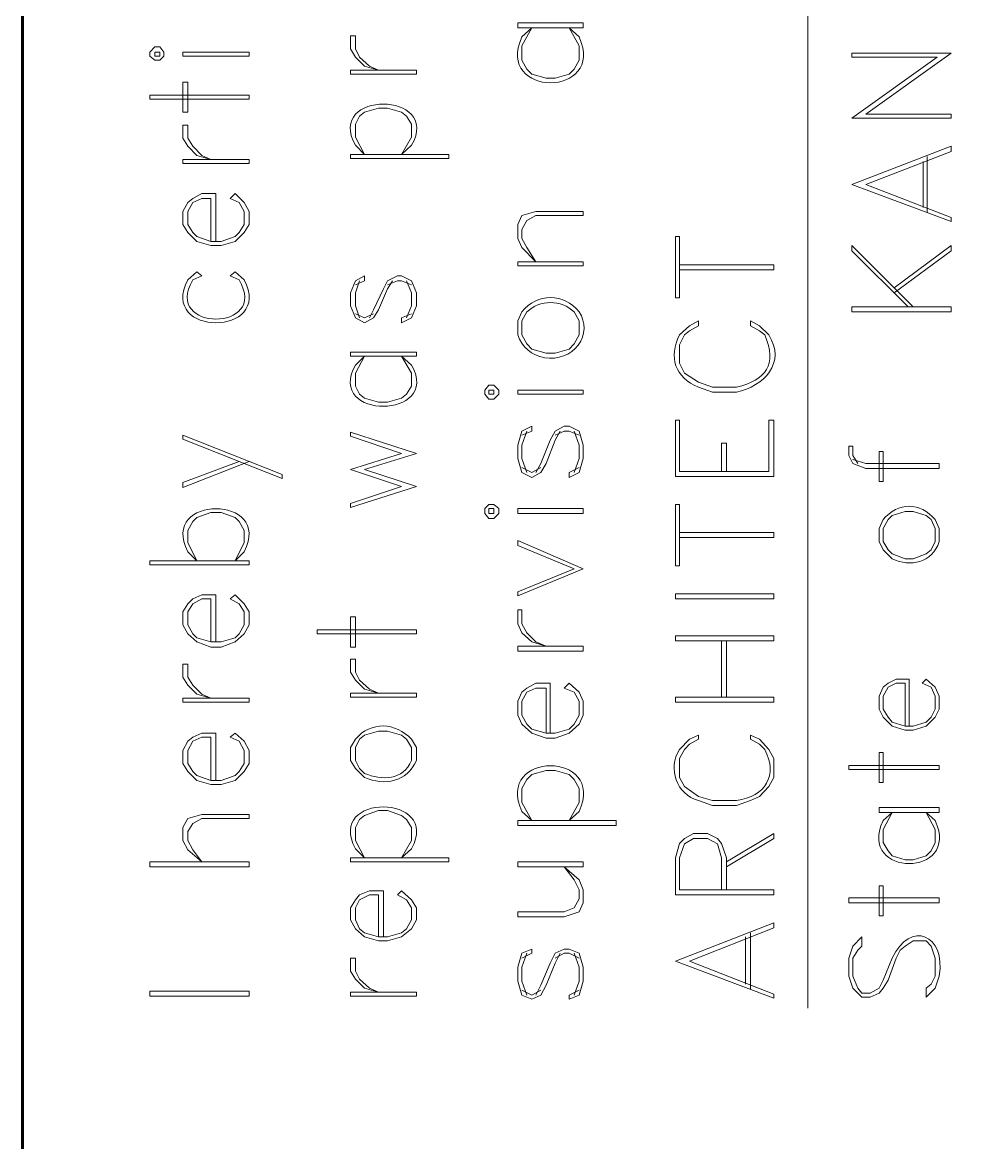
# Model space of a CAD drawing. Header units: inches. Extents: x 5 to 516, y -193 to 129.
# Drawn here: x 376.401 to 377.441, y -27.424 to -26.184 of the extents above; entities that cross this region are included whole.
import ezdxf

# ---------------------------------------------------------------- set-up
doc = ezdxf.new("R2010")
doc.units = ezdxf.units.IN
doc.header["$MEASUREMENT"] = 0
doc.layers.add('PDF5_Geometry', color=7, linetype='Continuous')

msp = doc.modelspace()

# ---------------------------------------------------------------- linework, layer by layer
at = {"layer": 'PDF5_Geometry', "lineweight": 60}
msp.add_lwpolyline([(376.4010311, -16.9256758), (376.4010311, -46.9256782)], dxfattribs=at)
at = {"layer": 'PDF5_Geometry', "lineweight": 15}
for points in [[(377.2710311, -27.2756748), (377.2710311, -25.3634524)], [(377.0176978, -26.2001193), (377.0065867, -26.1901193), (377.0176978, -26.2101193), (377.0176978, -26.2256748), (377.0121422, -26.2356748), (377.0065867, -26.2412304), (376.9910311, -26.2456748), (376.9810311, -26.2456748), (376.9654755, -26.2412304), (376.95992, -26.2356748), (376.9543644, -26.2256748), (376.9543644, -26.2101193), (376.9654755, -26.1901193), (376.9543644, -26.2001193)], [(377.42992, -26.2178975), (377.31992, -26.2178975), (377.31992, -26.2223419), (377.4143645, -26.2223419), (377.31992, -26.2901197), (377.42992, -26.2901197)], [(377.42992, -26.2178977), (377.3354755, -26.2856755), (377.42992, -26.2856755), (377.42992, -26.2901199)], [(376.8321421, -26.3201203), (376.821031, -26.3301204), (376.8321421, -26.3112315), (376.8321421, -26.296787), (376.8265866, -26.2878981), (376.821031, -26.2834537), (376.8054755, -26.2790092), (376.7954755, -26.2790092), (376.7799199, -26.2834537), (376.7743643, -26.2878981), (376.7699199, -26.296787), (376.7699199, -26.3112315), (376.7799199, -26.3301204), (376.7699199, -26.3201203)], [(377.3199199, -26.3634523), (377.42992, -26.3212301), (377.42992, -26.3267857), (377.3354755, -26.3634523), (377.42992, -26.400119), (377.42992, -26.4045634)], [(377.4032534, -26.3945644), (377.4032534, -26.3323422)], [(377.3988091, -26.389008), (377.3988091, -26.3378969)], [(377.31992, -26.3634523), (377.42992, -26.4045634)], [(376.6154756, -26.4267865), (376.6154756, -26.3734531), (376.5999201, -26.3734531), (376.5899201, -26.3790087), (376.5843645, -26.3834531), (376.578809, -26.3934531), (376.578809, -26.4078976), (376.5843645, -26.4167865), (376.5943645, -26.4267865), (376.6099201, -26.4312309), (376.6210312, -26.4312309), (376.6365867, -26.4267865), (376.6465867, -26.4167865), (376.6521423, -26.4078976), (376.6521423, -26.3934531), (376.6465867, -26.3834531), (376.6365867, -26.3734531)], [(376.60992, -26.4267865), (376.60992, -26.3790087), (376.59992, -26.3790087), (376.58992, -26.3834531), (376.5843645, -26.3934531), (376.5843645, -26.4078976), (376.58992, -26.4167865), (376.5943645, -26.4212309), (376.60992, -26.4267865), (376.6210311, -26.4267865), (376.6365867, -26.4212309), (376.6410311, -26.4167865), (376.6465867, -26.4078976), (376.6465867, -26.3934531), (376.6410311, -26.3834531), (376.6310311, -26.3790087), (376.6365867, -26.3734531)], [(377.3876978, -26.4990085), (377.31992, -26.4312307), (377.31992, -26.4367863), (377.3821422, -26.4990085)], [(377.3665868, -26.483452), (377.4299201, -26.4367853), (377.4299201, -26.4312298), (377.3665868, -26.4778964)], [(377.128809, -26.4523421), (377.2332535, -26.4523421), (377.2332535, -26.4578977)], [(377.128809, -26.4578986), (377.2332535, -26.4578986)], [(376.5899201, -26.4690096), (376.5999201, -26.4645652), (376.5943645, -26.4601207), (376.5843645, -26.4690096)], [(376.6465868, -26.4690096), (376.6365868, -26.4601207), (376.6310312, -26.4645652), (376.6410312, -26.4690096)], [(376.7699199, -26.474565), (376.7799199, -26.4701205), (376.7799199, -26.464565), (376.7699199, -26.4701205), (376.7643643, -26.4834539), (376.7643643, -26.4978983), (376.7699199, -26.5112317), (376.7799199, -26.5167872), (376.7899199, -26.5112317), (376.7954755, -26.5023428), (376.8054755, -26.4790094), (376.811031, -26.4701205)], [(376.7743646, -26.4701192), (376.7699201, -26.4834525), (376.7699201, -26.497897), (376.7743646, -26.5112303)], [(376.7854755, -26.5112298), (376.78992, -26.5023409), (376.8010311, -26.4790075), (376.8054755, -26.4701186), (376.8165866, -26.4645631), (376.8210311, -26.4645631), (376.8321422, -26.4701186), (376.8376977, -26.483452), (376.8376977, -26.4978964), (376.8321422, -26.5112298), (376.8210311, -26.5167853)], [(376.8054755, -26.4745635), (376.8165867, -26.470119), (376.8210311, -26.470119), (376.8321422, -26.4745635)], [(376.8265866, -26.4701192), (376.8321422, -26.4834525), (376.8321422, -26.497897), (376.8265866, -26.5112303)], [(376.76992, -26.5067855), (376.77992, -26.5112299), (376.78992, -26.5067855)], [(376.8321423, -26.5067855), (376.8210312, -26.5112299), (376.8210312, -26.5167855)], [(376.9543645, -26.5045635), (376.9499201, -26.5145635), (376.9499201, -26.530119)], [(376.9599202, -26.5045635), (376.9543646, -26.5145635), (376.9543646, -26.530119), (376.9599202, -26.540119), (376.9654757, -26.5456746), (376.9810313, -26.550119), (376.9910313, -26.550119), (377.0065868, -26.5456746), (377.0121424, -26.540119), (377.0176979, -26.530119), (377.0176979, -26.5145635), (377.0121424, -26.5045635)], [(377.1921424, -26.5878974), (377.1654757, -26.5878974), (377.1499201, -26.5823419), (377.1343646, -26.5723419), (377.128809, -26.5612308), (377.128809, -26.5412308), (377.1343646, -26.5301196), (377.1399201, -26.5256752), (377.1499201, -26.5201196), (377.1499201, -26.5145641), (377.1399201, -26.5201196), (377.128809, -26.5301196)], [(377.2276979, -26.5301196), (377.2176979, -26.5201196), (377.2076979, -26.5145641), (377.2076979, -26.5201196), (377.2176979, -26.5256752), (377.2232535, -26.5301196)], [(376.8321421, -26.5634525), (376.821031, -26.5534525), (376.8321421, -26.5723414), (376.8321421, -26.5867859), (376.8265866, -26.5956748), (376.821031, -26.6001192), (376.8054755, -26.6045636), (376.7954755, -26.6045636), (376.7799199, -26.6001192), (376.7743643, -26.5956748), (376.7699199, -26.5867859), (376.7699199, -26.5723414), (376.7799199, -26.5534525), (376.7699199, -26.5634525)], [(377.1499201, -26.5878974), (377.1654757, -26.593453), (377.1921424, -26.593453)], [(376.9543644, -26.6412317), (376.9654755, -26.6367872), (376.9654755, -26.6312317), (376.9543644, -26.6367872), (376.94992, -26.6523428), (376.94992, -26.6667872), (376.9543644, -26.6823428), (376.9654755, -26.6878983), (376.9754756, -26.6823428), (376.9810311, -26.6723428), (376.9910311, -26.6467872), (376.9965867, -26.6367872)], [(376.9699201, -26.682343), (376.9754757, -26.672343), (376.9854757, -26.6467874), (376.9910312, -26.6367874), (377.0010312, -26.6312318), (377.0065868, -26.6312318), (377.0176979, -26.6367874), (377.0221423, -26.652343), (377.0221423, -26.6667874), (377.0176979, -26.682343), (377.0065868, -26.6878985)], [(377.1243645, -26.624565), (377.1243645, -26.6867872), (377.2332534, -26.6867872)], [(377.1243646, -26.6245641), (377.128809, -26.6245641), (377.128809, -26.6812308), (377.2276979, -26.6812308)], [(377.2276979, -26.6812308), (377.2276979, -26.6245641), (377.2332534, -26.6245641), (377.2332534, -26.6867863)], [(376.8376978, -26.6612314), (376.7643644, -26.6378981), (376.7643644, -26.6423425), (376.8210311, -26.6612314)], [(376.9599199, -26.6367859), (376.9543644, -26.6523414), (376.9543644, -26.6667859), (376.9599199, -26.6823414)], [(376.9910312, -26.6412301), (377.0010312, -26.6367857), (377.0065868, -26.6367857), (377.0176979, -26.6412301)], [(377.0121423, -26.6367859), (377.0176979, -26.6523414), (377.0176979, -26.6667859), (377.0121423, -26.6823414)], [(377.1754755, -26.6812308), (377.1754755, -26.6501197), (377.1810311, -26.6501197), (377.1810311, -26.6812308)], [(377.3265868, -26.6723419), (377.3210313, -26.663453), (377.3210313, -26.653453), (377.3165868, -26.653453), (377.3165868, -26.663453), (377.3210313, -26.6723419), (377.3354757, -26.6778974), (377.4165868, -26.6778974), (377.4165868, -26.6723419)], [(376.6521422, -26.6701201), (376.5788089, -26.699009), (376.5788089, -26.6934534), (376.6410311, -26.6701201)], [(376.7643644, -26.6790086), (376.8210311, -26.6612309)], [(376.8376979, -26.6612312), (376.7799201, -26.679009), (376.8376979, -26.6978979), (376.7643645, -26.7212312), (376.7643645, -26.7167868), (376.8210312, -26.6978979), (376.7643645, -26.679009)], [(377.3210311, -26.667898), (377.3354755, -26.6723424), (377.4165866, -26.6723424)], [(376.9543646, -26.6767865), (376.9654757, -26.6823421), (376.9754757, -26.6767865)], [(377.0176979, -26.6767865), (377.0065868, -26.6823421), (377.0065868, -26.6878976)], [(376.6465868, -26.770119), (376.6365868, -26.780119), (376.6465868, -26.760119), (376.6465868, -26.7467857), (376.6410312, -26.7367857), (376.6365868, -26.7323412), (376.6210312, -26.7267857), (376.6099201, -26.7267857), (376.5943645, -26.7323412), (376.5899201, -26.7367857), (376.5843645, -26.7467857), (376.5843645, -26.760119), (376.5943645, -26.780119), (376.5843645, -26.770119)], [(377.3543644, -26.7345655), (377.3499199, -26.7445655), (377.3499199, -26.7590099), (377.3543644, -26.7678988), (377.3643644, -26.7778988)], [(377.4165866, -26.7590099), (377.4165866, -26.7445655), (377.4121422, -26.7345655)], [(377.128809, -26.7490092), (377.2332535, -26.7490092), (377.2332535, -26.7545647)], [(377.128809, -26.7545656), (377.2332535, -26.7545656)], [(377.0221423, -26.7890088), (376.9499201, -26.7578977), (376.9499201, -26.7634533), (377.0121423, -26.7890088)], [(377.0221422, -26.7890076), (376.9499199, -26.8190076), (376.9499199, -26.8145631), (377.0121422, -26.7890076)], [(376.6154756, -26.870121), (376.6154756, -26.8178988), (376.5999201, -26.8178988), (376.5899201, -26.8223432), (376.5843645, -26.8278988), (376.578809, -26.8367877), (376.578809, -26.8512321), (376.5843645, -26.8612321), (376.5943645, -26.870121), (376.6099201, -26.8756766), (376.6210312, -26.8756766), (376.6365867, -26.870121), (376.6465867, -26.8612321), (376.6521423, -26.8512321), (376.6521423, -26.8367877), (376.6465867, -26.8278988), (376.6365867, -26.8178988)], [(376.60992, -26.870121), (376.60992, -26.8223432), (376.59992, -26.8223432), (376.58992, -26.8278988), (376.5843645, -26.8367877), (376.5843645, -26.8512321), (376.58992, -26.8612321), (376.5943645, -26.8656766), (376.60992, -26.870121), (376.6210311, -26.870121), (376.6365867, -26.8656766), (376.6410311, -26.8612321), (376.6465867, -26.8512321), (376.6465867, -26.8367877), (376.6410311, -26.8278988), (376.6310311, -26.8223432), (376.6365867, -26.8178988)], [(377.1754755, -26.9312308), (377.1754755, -26.8690086)], [(377.1810311, -26.9312308), (377.1810311, -26.8690086)], [(376.9854756, -26.9712314), (376.9854756, -26.9156759), (376.96992, -26.9156759), (376.95992, -26.9212314), (376.9543645, -26.9256759), (376.94992, -26.9356759), (376.94992, -26.9512314), (376.9543645, -26.9612314), (376.9654756, -26.9712314), (376.9810311, -26.976787), (376.9910311, -26.976787), (377.0065867, -26.9712314), (377.0176978, -26.9612314), (377.0221423, -26.9512314), (377.0221423, -26.9356759), (377.0176978, -26.9256759), (377.0065867, -26.9156759)], [(376.981031, -26.9712314), (376.981031, -26.9212314), (376.9699199, -26.9212314), (376.9599199, -26.9256759), (376.9543644, -26.9356759), (376.9543644, -26.9512314), (376.9599199, -26.9612314), (376.9654755, -26.966787), (376.981031, -26.9712314), (376.991031, -26.9712314), (377.0065866, -26.966787), (377.0121422, -26.9612314), (377.0176977, -26.9512314), (377.0176977, -26.9356759), (377.0121422, -26.9256759), (377.001031, -26.9212314), (377.0065866, -26.9156759)], [(377.3832533, -26.9634528), (377.3832533, -26.9112306), (377.3688089, -26.9112306), (377.35992, -26.915675), (377.3543644, -26.9201195), (377.34992, -26.9301195), (377.34992, -26.9445639), (377.3543644, -26.9534528), (377.3643644, -26.9634528), (377.3788089, -26.9678973), (377.3876978, -26.9678973), (377.4021422, -26.9634528), (377.4121422, -26.9534528), (377.4165867, -26.9445639), (377.4165867, -26.9301195), (377.4121422, -26.9201195), (377.4021422, -26.9112306)], [(377.3788091, -26.9634528), (377.3788091, -26.915675), (377.3688091, -26.915675), (377.3599202, -26.9201195), (377.3543646, -26.9301195), (377.3543646, -26.9445639), (377.3599202, -26.9534528), (377.3643646, -26.9590084), (377.3788091, -26.9634528), (377.3876979, -26.9634528), (377.4021424, -26.9590084), (377.4076979, -26.9534528), (377.4121424, -26.9445639), (377.4121424, -26.9301195), (377.4076979, -26.9201195), (377.3976979, -26.915675), (377.4021424, -26.9112306)], [(376.6154756, -27.0234527), (376.6154756, -26.9712304), (376.5999201, -26.9712304), (376.5899201, -26.9756749), (376.5843645, -26.9801193), (376.578809, -26.9901193), (376.578809, -27.0045638), (376.5843645, -27.0134527), (376.5943645, -27.0234527), (376.6099201, -27.0278971), (376.6210312, -27.0278971), (376.6365867, -27.0234527), (376.6465867, -27.0134527), (376.6521423, -27.0045638), (376.6521423, -26.9901193), (376.6465867, -26.9801193), (376.6365867, -26.9712304)], [(376.60992, -27.0234527), (376.60992, -26.9756749), (376.59992, -26.9756749), (376.58992, -26.9801193), (376.5843645, -26.9901193), (376.5843645, -27.0045638), (376.58992, -27.0134527), (376.5943645, -27.0178971), (376.60992, -27.0234527), (376.6210311, -27.0234527), (376.6365867, -27.0178971), (376.6410311, -27.0134527), (376.6465867, -27.0045638), (376.6465867, -26.9901193), (376.6410311, -26.9801193), (376.6310311, -26.9756749), (376.6365867, -26.9712304)], [(376.76992, -26.977898), (376.7643644, -26.9867869), (376.7643644, -27.0012313), (376.76992, -27.0101202), (376.77992, -27.0201202)], [(376.8321423, -27.0012313), (376.8321423, -26.9867869), (376.8265867, -26.977898), (376.8210311, -26.9734536), (376.8054756, -26.9690091), (376.7954756, -26.9690091), (376.77992, -26.9734536), (376.7743645, -26.977898), (376.76992, -26.9867869), (376.76992, -27.0012313), (376.7743645, -27.0101202), (376.77992, -27.0156758)], [(376.8376978, -27.0012313), (376.8376978, -26.9867869), (376.8321422, -26.977898)], [(377.1921424, -27.0456758), (377.1654757, -27.0456758), (377.1499201, -27.0412313), (377.1343646, -27.0301202), (377.128809, -27.0201202), (377.128809, -26.9990091), (377.1343646, -26.9890091), (377.1399201, -26.9834536), (377.1499201, -26.977898), (377.1499201, -26.9734536), (377.1399201, -26.977898), (377.128809, -26.9890091)], [(377.1499201, -27.0456758), (377.1654757, -27.0512313), (377.1921424, -27.0512313), (377.2076979, -27.0456758), (377.2176979, -27.0412313), (377.2276979, -27.0301202), (377.2332535, -27.0201202), (377.2332535, -26.9990091), (377.2276979, -26.9890091), (377.2176979, -26.977898), (377.2076979, -26.9734536), (377.2076979, -26.977898), (377.2176979, -26.9834536), (377.2232535, -26.9890091)], [(377.0176978, -27.0578976), (377.0065867, -27.0678976), (377.0176978, -27.0478976), (377.0176978, -27.032342), (377.0121422, -27.022342), (377.0065867, -27.0167864), (376.9910311, -27.012342), (376.9810311, -27.012342), (376.9654755, -27.0167864), (376.95992, -27.022342), (376.9543644, -27.032342), (376.9543644, -27.0478976), (376.9654755, -27.0678976), (376.9543644, -27.0578976)], [(376.8321421, -27.0990081), (376.821031, -27.1090081), (376.8321421, -27.0901192), (376.8321421, -27.0756748), (376.8265866, -27.0667859), (376.821031, -27.0623415), (376.8054755, -27.0567859), (376.7954755, -27.0567859), (376.7799199, -27.0623415), (376.7743643, -27.0667859), (376.7699199, -27.0756748), (376.7699199, -27.0901192), (376.7799199, -27.1090081), (376.7699199, -27.0990081)], [(377.4121424, -27.0678979), (377.4021424, -27.059009), (377.4121424, -27.0778979), (377.4121424, -27.0923424), (377.407698, -27.1012313), (377.4021424, -27.1067868), (377.387698, -27.1112313), (377.3788091, -27.1112313), (377.3643646, -27.1067868), (377.3599202, -27.1012313), (377.3543646, -27.0923424), (377.3543646, -27.0778979), (377.3643646, -27.059009), (377.3543646, -27.0678979)], [(377.1810312, -27.1445631), (377.1810312, -27.1090076), (377.1754756, -27.093452), (377.1710312, -27.0878965), (377.15992, -27.0823409), (377.1443645, -27.0823409), (377.1343645, -27.0878965), (377.1288089, -27.093452), (377.1243645, -27.1090076), (377.1243645, -27.1501187), (377.2332534, -27.1501187)], [(377.1754757, -27.1445645), (377.1754757, -27.1090089), (377.1710313, -27.0934534), (377.1599201, -27.0878978), (377.1443646, -27.0878978), (377.1343646, -27.0934534), (377.128809, -27.1090089), (377.128809, -27.1445645), (377.2332535, -27.1445645), (377.2332535, -27.1501201)], [(377.1810311, -27.1190089), (377.2332533, -27.0878977), (377.2332533, -27.0823422), (377.1810311, -27.1134533)], [(376.801031, -27.1967857), (376.801031, -27.1456746), (376.7854754, -27.1456746), (376.7743643, -27.1501191), (376.7699199, -27.1556746), (376.7643643, -27.1645635), (376.7643643, -27.1778968), (376.7699199, -27.1878968), (376.7799199, -27.1967857), (376.7954754, -27.2012302), (376.8054754, -27.2012302), (376.821031, -27.1967857), (376.8321421, -27.1878968), (376.8376977, -27.1778968), (376.8376977, -27.1645635), (376.8321421, -27.1556746), (376.821031, -27.1456746)], [(376.7954757, -27.1967857), (376.7954757, -27.1501191), (376.7854757, -27.1501191), (376.7743646, -27.1556746), (376.7699201, -27.1645635), (376.7699201, -27.1778968), (376.7743646, -27.1878968), (376.7799201, -27.1923413), (376.7954757, -27.1967857), (376.8054757, -27.1967857), (376.8210312, -27.1923413), (376.8265868, -27.1878968), (376.8321423, -27.1778968), (376.8321423, -27.1645635), (376.8265868, -27.1556746), (376.8165868, -27.1501191), (376.8210312, -27.1456746)], [(377.1243644, -27.2234536), (377.2332533, -27.1812313), (377.2332533, -27.1867869), (377.13992, -27.2234536), (377.2332533, -27.2601202), (377.2332533, -27.2645647)], [(377.2021422, -27.2490092), (377.2021422, -27.196787)], [(377.2076978, -27.2545657), (377.2076978, -27.1923435)], [(377.3643646, -27.2201191), (377.3543646, -27.2445635), (377.3499201, -27.2534524), (377.3399201, -27.259008), (377.3310312, -27.259008), (377.3265868, -27.2534524), (377.3210312, -27.2401191), (377.3210312, -27.2201191), (377.3265868, -27.2112302), (377.3310312, -27.2067857), (377.3310312, -27.1967857), (377.3210312, -27.2067857), (377.3165868, -27.2201191), (377.3165868, -27.2401191), (377.3210312, -27.2534524), (377.3310312, -27.2634524), (377.3399201, -27.2634524), (377.3499201, -27.259008), (377.3543646, -27.2534524), (377.3599201, -27.2445635), (377.368809, -27.2201191), (377.3732535, -27.2112302), (377.378809, -27.2067857), (377.3876979, -27.2012302), (377.4021424, -27.2012302), (377.4076979, -27.2067857), (377.4121424, -27.2201191), (377.4121424, -27.2401191), (377.4076979, -27.249008), (377.4021424, -27.2534524), (377.4021424, -27.2634524), (377.4121424, -27.2534524), (377.4165868, -27.2401191)], [(376.9543644, -27.2201208), (376.9654755, -27.2145652), (376.9654755, -27.2101208), (376.9543644, -27.2145652), (376.94992, -27.2301208), (376.94992, -27.2456763), (376.9543644, -27.2612319), (376.9654755, -27.2656763), (376.9754756, -27.2612319), (376.9810311, -27.2501208), (376.9910311, -27.2256763), (376.9965867, -27.2145652)], [(376.9599199, -27.214565), (376.9543644, -27.2301206), (376.9543644, -27.2456762), (376.9599199, -27.2612317)], [(376.9699201, -27.2612298), (376.9754757, -27.2501187), (376.9854757, -27.2256743), (376.9910312, -27.2145631), (377.0010312, -27.2101187), (377.0065868, -27.2101187), (377.0176979, -27.2145631), (377.0221423, -27.2301187), (377.0221423, -27.2456743), (377.0176979, -27.2612298), (377.0065868, -27.2656743)], [(376.9910312, -27.2201192), (377.0010312, -27.2145637), (377.0065868, -27.2145637), (377.0176979, -27.2201192)], [(377.0121423, -27.214565), (377.0176979, -27.2301206), (377.0176979, -27.2456762), (377.0121423, -27.2612317)], [(377.1243645, -27.2234536), (377.2332534, -27.2645647)], [(376.9543646, -27.2556756), (376.9654757, -27.2612312), (376.9754757, -27.2556756)], [(377.0176979, -27.2556756), (377.0065868, -27.2612312), (377.0065868, -27.2656756)]]:
    msp.add_lwpolyline(points, dxfattribs=at)
for points in [[(377.0221423, -26.1845637), (376.9499201, -26.1845637), (376.9499201, -26.1901193), (377.0221423, -26.1901193)], [(376.7643646, -26.1990085), (376.7699201, -26.1990085), (376.7699201, -26.213453), (376.7743646, -26.2223418), (376.7854757, -26.2323418), (376.7954757, -26.2367863), (376.7799201, -26.2323418), (376.7699201, -26.2223418), (376.7643646, -26.213453)], [(376.5421422, -26.2212314), (376.5476977, -26.2256758), (376.5532533, -26.2256758), (376.5576977, -26.2212314), (376.5576977, -26.2167869), (376.5532533, -26.2112314), (376.5476977, -26.2112314), (376.5421422, -26.2167869)], [(376.5476978, -26.2167869), (376.5476978, -26.2212314), (376.5532533, -26.2212314), (376.5532533, -26.2167869)], [(376.6521421, -26.2167869), (376.5788088, -26.2167869), (376.5788088, -26.2212314), (376.6521421, -26.2212314)], [(376.8376978, -26.2367861), (376.7643644, -26.2367861), (376.7643644, -26.2412306), (376.8376978, -26.2412306)], [(376.5843643, -26.25012), (376.5843643, -26.2834533), (376.5788088, -26.2834533), (376.5788088, -26.25012)], [(376.6521422, -26.2645639), (376.5421422, -26.2645639), (376.5421422, -26.2690083), (376.6521422, -26.2690083)], [(376.5788089, -26.2978968), (376.5843645, -26.2978968), (376.5843645, -26.3123412), (376.58992, -26.3212301), (376.59992, -26.3312301), (376.60992, -26.3356746), (376.5943645, -26.3312301), (376.5843645, -26.3212301), (376.5788089, -26.3123412)], [(376.8732533, -26.3301202), (376.7643644, -26.3301202), (376.7643644, -26.3345646), (376.8732533, -26.3345646)], [(376.6521421, -26.3356744), (376.5788088, -26.3356744), (376.5788088, -26.3401188), (376.6521421, -26.3401188)], [(377.0221423, -26.3934545), (377.0221423, -26.3978989), (376.9699201, -26.3978989), (376.9599201, -26.4034545), (376.9543645, -26.4134545), (376.9543645, -26.4234545), (376.9599201, -26.4334545), (376.9699201, -26.4490101), (376.9543645, -26.4334545), (376.9499201, -26.4234545), (376.9499201, -26.4078989), (376.9543645, -26.3978989), (376.9699201, -26.3934545)], [(377.1288089, -26.4212307), (377.1288089, -26.4890084), (377.1243645, -26.4890084), (377.1243645, -26.4212307)], [(377.0221423, -26.4490099), (376.9499201, -26.4490099), (376.9499201, -26.4534543), (377.0221423, -26.4534543)], [(377.42992, -26.4990101), (377.31992, -26.4990101), (377.31992, -26.5045656), (377.42992, -26.5045656)], [(376.8376978, -26.5490081), (376.7643644, -26.5490081), (376.7643644, -26.5534525), (376.8376978, -26.5534525)], [(376.9132535, -26.5956753), (376.9176979, -26.6012309), (376.9232535, -26.6012309), (376.928809, -26.5956753), (376.928809, -26.5912308), (376.9232535, -26.5856753), (376.9176979, -26.5856753), (376.9132535, -26.5912308)], [(376.9176977, -26.5912308), (376.9176977, -26.5956753), (376.9232533, -26.5956753), (376.9232533, -26.5912308)], [(377.0221423, -26.5912308), (376.9499201, -26.5912308), (376.9499201, -26.5956753), (377.0221423, -26.5956753)], [(376.6888088, -26.6890079), (376.6888088, -26.6845635), (376.5788088, -26.6412301), (376.5788088, -26.6456746), (376.641031, -26.670119)], [(377.3543644, -26.6590081), (377.3543644, -26.6923414), (377.3499199, -26.6923414), (377.3499199, -26.6590081)], [(376.9132535, -26.7278978), (376.9176979, -26.7334534), (376.9232535, -26.7334534), (376.928809, -26.7278978), (376.928809, -26.7223422), (376.9232535, -26.7178978), (376.9176979, -26.7178978), (376.9132535, -26.7223422)], [(377.1288089, -26.7178977), (377.1288089, -26.7856755), (377.1243645, -26.7856755), (377.1243645, -26.7178977)], [(376.9176977, -26.7223422), (376.9176977, -26.7278978), (376.9232533, -26.7278978), (376.9232533, -26.7223422)], [(377.0221423, -26.7223422), (376.9499201, -26.7223422), (376.9499201, -26.7278978), (377.0221423, -26.7278978)], [(377.3543645, -26.7590099), (377.35992, -26.7678988), (377.3643645, -26.7723432), (377.3788089, -26.7778988), (377.3876978, -26.7778988), (377.4021423, -26.7723432), (377.4076978, -26.7678988), (377.4121423, -26.7590099), (377.4121423, -26.7445655), (377.4076978, -26.7345655), (377.4021423, -26.730121), (377.3876978, -26.7256766), (377.3788089, -26.7256766), (377.3643645, -26.730121), (377.35992, -26.7345655), (377.3543645, -26.7445655)], [(376.6521422, -26.7801188), (376.5421422, -26.7801188), (376.5421422, -26.7845633), (376.6521422, -26.7845633)], [(377.2332534, -26.8167862), (377.1243645, -26.8167862), (377.1243645, -26.8223418), (377.2332534, -26.8223418)], [(376.76992, -26.8423419), (376.76992, -26.8756752), (376.7643644, -26.8756752), (376.7643644, -26.8423419)], [(376.9499199, -26.8345653), (376.9543644, -26.8345653), (376.9543644, -26.8501208), (376.9599199, -26.8601208), (376.9699199, -26.8701208), (376.981031, -26.8745653), (376.9654755, -26.8701208), (376.9543644, -26.8601208), (376.9499199, -26.8501208)], [(376.8376978, -26.8567858), (376.7276978, -26.8567858), (376.7276978, -26.8612302), (376.8376978, -26.8612302)], [(377.1243645, -26.8634524), (377.1243645, -26.8690079), (377.2332534, -26.8690079), (377.2332534, -26.8634524)], [(377.0221423, -26.8745639), (376.9499201, -26.8745639), (376.9499201, -26.8801195), (377.0221423, -26.8801195)], [(376.7643646, -26.8890087), (376.7699201, -26.8890087), (376.7699201, -26.9034532), (376.7743646, -26.9123421), (376.7854757, -26.9223421), (376.7954757, -26.9267865), (376.7799201, -26.9223421), (376.7699201, -26.9123421), (376.7643646, -26.9034532)], [(376.5788089, -26.8945652), (376.5843645, -26.8945652), (376.5843645, -26.9090096), (376.58992, -26.9178985), (376.59992, -26.9278985), (376.60992, -26.932343), (376.5943645, -26.9278985), (376.5843645, -26.9178985), (376.5788089, -26.9090096)], [(376.8376978, -26.9267863), (376.7643644, -26.9267863), (376.7643644, -26.9312308), (376.8376978, -26.9312308)], [(376.6521421, -26.9323428), (376.5788088, -26.9323428), (376.5788088, -26.9367872), (376.6521421, -26.9367872)], [(377.2332535, -26.9312317), (377.2332535, -26.9367872), (377.1243646, -26.9367872), (377.1243646, -26.9312317)], [(377.3543644, -26.9923415), (377.3543644, -27.0256748), (377.3499199, -27.0256748), (377.3499199, -26.9923415)], [(377.4165868, -27.0067854), (377.3165868, -27.0067854), (377.3165868, -27.0112298), (377.4165868, -27.0112298)], [(377.4165866, -27.0534535), (377.3499199, -27.0534535), (377.3499199, -27.059009), (377.4165866, -27.059009)], [(376.6521421, -27.0612302), (376.6521421, -27.0656746), (376.5999199, -27.0656746), (376.5899199, -27.0712302), (376.5843643, -27.0801191), (376.5843643, -27.0901191), (376.5899199, -27.1001191), (376.5999199, -27.1134524), (376.5843643, -27.1001191), (376.5788088, -27.0901191), (376.5788088, -27.0756746), (376.5843643, -27.0656746), (376.5999199, -27.0612302)], [(377.058809, -27.0678985), (376.9499201, -27.0678985), (376.9499201, -27.073454), (377.058809, -27.073454)], [(376.6521422, -27.1134533), (376.5421422, -27.1134533), (376.5421422, -27.1190089), (376.6521422, -27.1190089)], [(376.8732533, -27.1090079), (376.7643644, -27.1090079), (376.7643644, -27.1134524), (376.8732533, -27.1134524)], [(377.0221423, -27.1134533), (376.9499201, -27.1134533), (376.9499201, -27.1190089), (377.0221423, -27.1190089)], [(377.0010312, -27.1190089), (377.0121423, -27.1334533), (377.0176978, -27.1445644), (377.0176978, -27.1545644), (377.0121423, -27.1645644), (377.0010312, -27.1690089), (376.9499201, -27.1690089), (376.9499201, -27.1745644), (377.0010312, -27.1745644), (377.0176978, -27.1690089), (377.0221423, -27.1590089), (377.0221423, -27.1445644), (377.0176978, -27.1334533)], [(377.3543644, -27.1401189), (377.3543644, -27.1734522), (377.3499199, -27.1734522), (377.3499199, -27.1401189)], [(377.4165868, -27.1534539), (377.3165868, -27.1534539), (377.3165868, -27.1590095), (377.4165868, -27.1590095)], [(376.7643646, -27.22012), (376.7699201, -27.22012), (376.7699201, -27.2345644), (376.7743646, -27.2434533), (376.7854757, -27.2534533), (376.7954757, -27.2578978), (376.7799201, -27.2534533), (376.7699201, -27.2434533), (376.7643646, -27.2345644)], [(376.6521422, -27.2567865), (376.5421422, -27.2567865), (376.5421422, -27.262342), (376.6521422, -27.262342)], [(376.8376978, -27.2578976), (376.7643644, -27.2578976), (376.7643644, -27.262342), (376.8376978, -27.262342)]]:
    msp.add_lwpolyline(points, close=True, dxfattribs=at)
msp.add_ellipse((376.9859796, -26.5220126), major_axis=(-0.0371925, 0.002256), ratio=0.910313945, start_param=0.307817258, end_param=3.748364893, dxfattribs=at)
for points in [[(376.9543644, -26.2001193), (376.9236052, -26.2677674), (377.048457, -26.2677674), (377.0176978, -26.2001193)], [(376.7699199, -26.3201203), (376.7356051, -26.2588611), (376.8662718, -26.2596018), (376.8321421, -26.3201203)], [(376.5843645, -26.4690096), (376.5505868, -26.5325096), (376.6803645, -26.5325096), (376.6465868, -26.4690096)], [(376.5899201, -26.4690096), (376.5555312, -26.5271578), (376.6754201, -26.5271578), (376.6410312, -26.4690096)], [(377.0176978, -26.5045635), (377.0010497, -26.4833783), (376.9709941, -26.4833783), (376.9543645, -26.5045635)], [(377.0121424, -26.5045635), (376.9982535, -26.4908042), (376.9738091, -26.4908042), (376.9599202, -26.5045635)], [(377.128809, -26.5301196), (377.1163646, -26.5547122), (377.1240868, -26.5773048), (377.1499201, -26.5878974)], [(377.1921424, -26.593453), (377.2221053, -26.5870641), (377.247809, -26.5606937), (377.2276979, -26.5301196)], [(377.1921424, -26.5878974), (377.2246794, -26.5798234), (377.2377905, -26.5632678), (377.2232535, -26.5301196)], [(376.7699199, -26.5634525), (376.7356051, -26.6247118), (376.8662718, -26.6239711), (376.8321421, -26.5634525)], [(376.5843645, -26.770119), (376.5507719, -26.7066561), (376.6801794, -26.7066561), (376.6465868, -26.770119)], [(377.4121422, -26.7345655), (377.3952533, -26.7148988), (377.3712533, -26.7148988), (377.3543644, -26.7345655)], [(377.3643644, -26.7778988), (377.384994, -26.7877877), (377.408457, -26.7824544), (377.4165866, -26.7590099)], [(376.8321422, -26.977898), (376.81442, -26.9590461), (376.7870681, -26.9573795), (376.76992, -26.977898)], [(376.9543644, -27.0578976), (376.9236052, -26.9902494), (377.048457, -26.9902494), (377.0176978, -27.0578976)], [(377.128809, -26.9890091), (377.1155312, -27.010361), (377.1254757, -27.0388795), (377.1499201, -27.0456758)], [(377.1921424, -27.0456758), (377.2239201, -27.0412128), (377.2385868, -27.0174906), (377.2232535, -26.9890091)], [(376.77992, -27.0201202), (376.8025866, -27.0298424), (376.8264015, -27.0251758), (376.8376978, -27.0012313)], [(376.77992, -27.0156758), (376.7990126, -27.0234536), (376.8229571, -27.0237499), (376.8321423, -27.0012313)], [(376.7699199, -27.0990081), (376.7361792, -27.036897), (376.8657347, -27.0377489), (376.8321421, -27.0990081)], [(377.3543646, -27.0678979), (377.3251239, -27.131472), (377.4413832, -27.131472), (377.4121424, -27.0678979)], [(377.3643646, -27.2201191), (377.3849201, -27.177582), (377.4242349, -27.1939709), (377.4165868, -27.2401191)]]:
    msp.add_open_spline(points, degree=3, dxfattribs=at)

doc.saveas('drawing.dxf')
